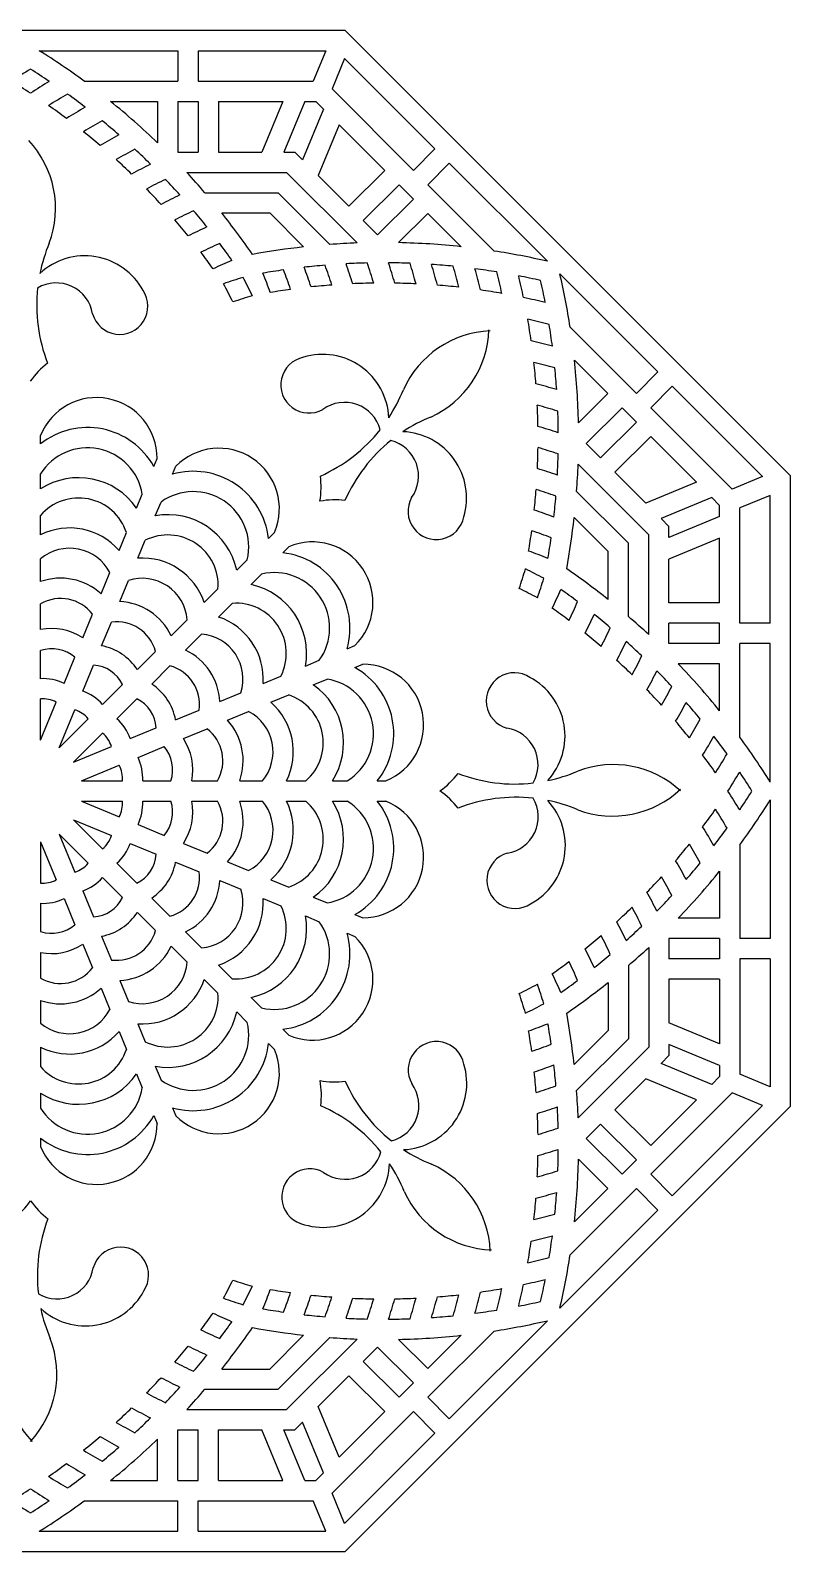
# Model space of a CAD drawing. Extents: x -314 to 508, y 162 to 455.
# Drawn here: x 388.5 to 444.7, y 171.7 to 284.2 of the extents above; entities that cross this region are included whole.
import ezdxf

# ---------------------------------------------------------------- set-up
doc = ezdxf.new("R2010")
doc.units = 0
doc.layers.get('0').update_dxf_attribs({"linetype": 'CONTINUOUS'})

msp = doc.modelspace()

# ---------------------------------------------------------------- linework, layer by layer
for p, q in [((411.765129, 284.226621), (365.166095, 284.226621)), ((444.715621, 251.276129), (411.765129, 284.226621)), ((389.117375, 282.726231), (399.380591, 282.726231)), ((399.380591, 282.726231), (399.380591, 280.476231)), ((400.880591, 282.726231), (400.880591, 280.476231)), ((400.880591, 282.726231), (410.332014, 282.726231)), ((410.332014, 282.726231), (409.400034, 280.476231)), ((411.717833, 282.152206), (410.785853, 279.902206)), ((418.400998, 275.469041), (411.717833, 282.152206)), ((392.444638, 280.476231), (399.380591, 280.476231)), ((400.880591, 280.476231), (409.400034, 280.476231)), ((416.810008, 273.87805), (410.785853, 279.902206)), ((394.397149, 278.976231), (397.880591, 278.976231)), ((397.880591, 278.976231), (397.880591, 275.912585)), ((399.380591, 278.976231), (399.380591, 275.226231)), ((399.380591, 278.976231), (400.880591, 278.976231)), ((400.880591, 278.976231), (400.880591, 275.226231)), ((402.380591, 278.976231), (402.380591, 275.226231)), ((402.380591, 278.976231), (407.155125, 278.976231)), ((407.155125, 278.976231), (405.601824, 275.226231)), ((408.778713, 278.976231), (407.225412, 275.226231)), ((410.164532, 278.402206), (408.611232, 274.652206)), ((408.778713, 278.976231), (409.590507, 278.976231)), ((410.164532, 278.402206), (409.590507, 278.976231)), ((411.312583, 277.254155), (409.759282, 273.504155)), ((414.688688, 273.87805), (411.312583, 277.254155)), ((399.380591, 275.226231), (400.880591, 275.226231)), ((402.380591, 275.226231), (405.601824, 275.226231)), ((407.225412, 275.226231), (408.037206, 275.226231)), ((408.611232, 274.652206), (408.037206, 275.226231)), ((418.400998, 275.469041), (416.810008, 273.87805)), ((400.032609, 273.726231), (407.415886, 273.726231)), ((412.636651, 268.505466), (407.415886, 273.726231)), ((412.037037, 271.2264), (409.759282, 273.504155)), ((414.688688, 273.87805), (412.037037, 271.2264)), ((419.461659, 274.408381), (417.870668, 272.81739)), ((426.718849, 267.15119), (419.461659, 274.408381)), ((415.749348, 272.81739), (413.097697, 270.16574)), ((416.810008, 271.75673), (415.749348, 272.81739)), ((422.775128, 267.912931), (417.870668, 272.81739)), ((401.375142, 272.226231), (406.794566, 272.226231)), ((410.626677, 268.39412), (406.794566, 272.226231)), ((416.810008, 271.75673), (414.158358, 269.10508)), ((402.620906, 270.726231), (406.173245, 270.726231)), ((408.685129, 268.214347), (406.173245, 270.726231)), ((414.158358, 269.10508), (413.097697, 270.16574)), ((417.870668, 270.69607), (415.704344, 268.529745)), ((420.333834, 268.232904), (417.870668, 270.69607)), ((427.640581, 266.229458), (434.897771, 258.972268)), ((428.402321, 262.285737), (433.306781, 257.381278)), ((428.722295, 259.844444), (431.18546, 257.381278)), ((434.897771, 258.972268), (433.306781, 257.381278)), ((435.958431, 257.911608), (434.367441, 256.320618)), ((435.958431, 257.911608), (442.641596, 251.228443)), ((431.18546, 257.381278), (429.019136, 255.214953)), ((432.24612, 256.320618), (429.59447, 253.668967)), ((432.24612, 256.320618), (433.306781, 255.259958)), ((434.367441, 256.320618), (440.391596, 250.296462)), ((389.215612, 253.644178), (389.215612, 254.278942)), ((433.306781, 255.259958), (430.65513, 252.608307)), ((429.59447, 253.668967), (430.65513, 252.608307)), ((434.367441, 254.199297), (431.71579, 251.547647)), ((434.367441, 254.199297), (437.743546, 250.823192)), ((397.595404, 251.977334), (397.838317, 252.563779)), ((428.994856, 252.147261), (434.215621, 246.926496)), ((389.215612, 250.319142), (389.215612, 251.421807)), ((398.981223, 251.403309), (399.224137, 251.989754)), ((431.71579, 251.547647), (433.993546, 249.269892)), ((442.641596, 251.228443), (440.391596, 250.296462)), ((444.715621, 204.677095), (444.715621, 251.276129)), ((396.322968, 248.905401), (396.744939, 249.924131)), ((428.88351, 250.137287), (432.715621, 246.305175)), ((437.743546, 250.823192), (433.993546, 249.269892)), ((443.215621, 249.842624), (440.965621, 248.910643)), ((443.215621, 240.391201), (443.215621, 249.842624)), ((397.708787, 248.331376), (398.130759, 249.350106)), ((438.891596, 249.675142), (435.141596, 248.121841)), ((438.891596, 249.675142), (439.465621, 249.101117)), ((439.465621, 248.289323), (439.465621, 249.101117)), ((440.965621, 240.391201), (440.965621, 248.910643)), ((389.215612, 246.925411), (389.215612, 248.354682)), ((428.703738, 248.195738), (431.215621, 245.683855)), ((435.141596, 248.121841), (435.715621, 247.547816)), ((439.465621, 248.289323), (435.715621, 246.736022)), ((435.715621, 246.736022), (435.715621, 247.547816)), ((395.024243, 245.770003), (395.571201, 247.090477)), ((396.410062, 245.195977), (396.957021, 246.516451)), ((406.085268, 246.656538), (406.534113, 247.105383)), ((434.215621, 239.543219), (434.215621, 246.926496)), ((439.465621, 246.665734), (435.715621, 245.112434)), ((439.465621, 241.891201), (439.465621, 246.665734)), ((407.145928, 245.595878), (407.594774, 246.044723)), ((431.215621, 242.131516), (431.215621, 245.683855)), ((432.715621, 240.885752), (432.715621, 246.305175)), ((389.215612, 243.460338), (389.215612, 245.145364)), ((393.698217, 242.568693), (394.343048, 244.125453)), ((403.734113, 244.305382), (404.513815, 245.085084)), ((435.715621, 241.891201), (435.715621, 245.112434)), ((395.084036, 241.994668), (395.728868, 243.551428)), ((404.794773, 243.244722), (405.574475, 244.024424)), ((401.334382, 241.905652), (402.345029, 242.916299)), ((439.465621, 241.891201), (435.715621, 241.891201)), ((389.215612, 239.917238), (389.215612, 241.815516)), ((392.342331, 239.295295), (393.068771, 241.049075)), ((402.395042, 240.844992), (403.40569, 241.855639)), ((393.728151, 238.72127), (394.45459, 240.47505)), ((398.884206, 239.455476), (400.075698, 240.646968)), ((439.465621, 240.391201), (435.715621, 240.391201)), ((435.715621, 238.891201), (435.715621, 240.391201)), ((439.465621, 238.891201), (439.465621, 240.391201)), ((443.215621, 240.391201), (440.965621, 240.391201)), ((399.944866, 238.394815), (401.136359, 239.586308)), ((411.892699, 238.491833), (412.479144, 238.734746)), ((439.465621, 238.891201), (435.715621, 238.891201)), ((443.215621, 238.891201), (440.965621, 238.891201)), ((440.965621, 231.955248), (440.965621, 238.891201)), ((443.215621, 228.627984), (443.215621, 238.891201)), ((389.215612, 236.283329), (389.215612, 238.36656)), ((390.951695, 235.938001), (391.748913, 237.862655)), ((396.378856, 236.950126), (397.721141, 238.292411)), ((408.820767, 237.219397), (409.839496, 237.641368)), ((439.465621, 237.391201), (436.401976, 237.391201)), ((439.465621, 233.907759), (439.465621, 237.391201)), ((392.337514, 235.363976), (393.134732, 237.28863)), ((397.439516, 235.889465), (398.781801, 237.231751)), ((405.685368, 235.920672), (407.005842, 236.46763)), ((409.394792, 235.833577), (410.413521, 236.255549)), ((412.466724, 237.106014), (413.053169, 237.348927)), ((393.809294, 234.380564), (395.282361, 235.85363)), ((402.484058, 234.594646), (404.040818, 235.239477)), ((389.215612, 231.746726), (389.215612, 234.780945)), ((389.215612, 231.746726), (390.376757, 234.549978)), ((394.869954, 233.319903), (396.343021, 234.79297)), ((406.259393, 234.534853), (407.579867, 235.081811)), ((390.601431, 231.172701), (391.762576, 233.975953)), ((390.601431, 231.172701), (392.746948, 233.318217)), ((399.210661, 233.23876), (400.96444, 233.9652)), ((403.058083, 233.208827), (404.614843, 233.853658)), ((391.662091, 230.112041), (393.807608, 232.257557)), ((395.853366, 231.848123), (397.778021, 232.645342)), ((399.784686, 231.852941), (401.538466, 232.579381)), ((391.662091, 230.112041), (394.465344, 231.273186)), ((396.427391, 230.462304), (398.352046, 231.259522)), ((392.236116, 228.726221), (395.039369, 229.887366)), ((392.236116, 228.726221), (395.270335, 228.726221)), ((396.772719, 228.726221), (398.855951, 228.726221)), ((400.406629, 228.726221), (402.304907, 228.726221)), ((403.949729, 228.726221), (405.634754, 228.726221)), ((407.414802, 228.726221), (408.844072, 228.726221)), ((410.808533, 228.726221), (411.911198, 228.726221)), ((414.133569, 228.726221), (414.768332, 228.726221)), ((443.215621, 227.324458), (443.215621, 217.061242)), ((392.236116, 227.226221), (395.270335, 227.226221)), ((392.236116, 227.226221), (395.039369, 226.065076)), ((396.772719, 227.226221), (398.855951, 227.226221)), ((400.406629, 227.226221), (402.304907, 227.226221)), ((403.949729, 227.226221), (405.634754, 227.226221)), ((407.414802, 227.226221), (408.844072, 227.226221)), ((410.808533, 227.226221), (411.911198, 227.226221)), ((414.133569, 227.226221), (414.768332, 227.226221)), ((391.662091, 225.840402), (393.807608, 223.694885)), ((391.662091, 225.840402), (394.465344, 224.679257)), ((396.427391, 225.490138), (398.352046, 224.69292)), ((389.215612, 224.205717), (389.215612, 221.171498)), ((389.215612, 224.205717), (390.376757, 221.402464)), ((390.601431, 224.779742), (391.762576, 221.976489)), ((390.601431, 224.779742), (392.746948, 222.634225)), ((395.853366, 224.104319), (397.778021, 223.307101)), ((399.784686, 224.099502), (401.538466, 223.373062)), ((440.965621, 223.997195), (440.965621, 217.061242)), ((394.869954, 222.632539), (396.343021, 221.159472)), ((399.210661, 222.713682), (400.96444, 221.987243)), ((403.058083, 222.743616), (404.614843, 222.098785)), ((439.465621, 222.044684), (439.465621, 218.561242)), ((392.337514, 220.588467), (393.134732, 218.663812)), ((393.809294, 221.571879), (395.282361, 220.098812)), ((402.484058, 221.357797), (404.040818, 220.712965)), ((406.259393, 221.41759), (407.579867, 220.870632)), ((389.215612, 219.669114), (389.215612, 217.585882)), ((390.951695, 220.014442), (391.748913, 218.089787)), ((397.439516, 220.062977), (398.781801, 218.720692)), ((405.685368, 220.031771), (407.005842, 219.484812)), ((409.394792, 220.118865), (410.413521, 219.696894)), ((396.378856, 219.002317), (397.721141, 217.660032)), ((408.820767, 218.733046), (409.839496, 218.311074)), ((412.466724, 218.846429), (413.053169, 218.603516)), ((439.465621, 218.561242), (436.401976, 218.561242)), ((393.728151, 217.231172), (394.45459, 215.477393)), ((399.944866, 217.557627), (401.136359, 216.366135)), ((411.892699, 217.46061), (412.479144, 217.217696)), ((389.215612, 216.035204), (389.215612, 214.136926)), ((392.342331, 216.657147), (393.068771, 214.903367)), ((398.884206, 216.496967), (400.075698, 215.305474)), ((434.215621, 216.409224), (434.215621, 209.025947)), ((439.465621, 217.061242), (435.715621, 217.061242)), ((435.715621, 217.061242), (435.715621, 215.561242)), ((439.465621, 217.061242), (439.465621, 215.561242)), ((443.215621, 217.061242), (440.965621, 217.061242)), ((402.395042, 215.107451), (403.40569, 214.096804)), ((432.715621, 215.066691), (432.715621, 209.647267)), ((439.465621, 215.561242), (435.715621, 215.561242)), ((443.215621, 215.561242), (440.965621, 215.561242)), ((440.965621, 215.561242), (440.965621, 207.041799)), ((443.215621, 215.561242), (443.215621, 206.109819)), ((395.084036, 213.957775), (395.728868, 212.401015)), ((401.334382, 214.046791), (402.345029, 213.036143)), ((431.215621, 213.820927), (431.215621, 210.268588)), ((439.465621, 214.061242), (435.715621, 214.061242)), ((435.715621, 214.061242), (435.715621, 210.840009)), ((439.465621, 214.061242), (439.465621, 209.286708)), ((393.698217, 213.38375), (394.343048, 211.82699)), ((404.794773, 212.70772), (405.574475, 211.928018)), ((389.215612, 212.492104), (389.215612, 210.807079)), ((403.734113, 211.64706), (404.513815, 210.867358)), ((396.410062, 210.756465), (396.957021, 209.435991)), ((439.465621, 209.286708), (435.715621, 210.840009)), ((395.024243, 210.18244), (395.571201, 208.861966)), ((406.085268, 209.295905), (406.534113, 208.847059)), ((407.145928, 210.356565), (407.594774, 209.90772)), ((428.703738, 207.756704), (431.215621, 210.268588)), ((428.88351, 205.815156), (432.715621, 209.647267)), ((389.215612, 209.027031), (389.215612, 207.597761)), ((428.994856, 203.805182), (434.215621, 209.025947)), ((435.141596, 207.830601), (435.715621, 208.404627)), ((439.465621, 207.66312), (435.715621, 209.216421)), ((435.715621, 209.216421), (435.715621, 208.404627)), ((396.322968, 207.047041), (396.744939, 206.028312)), ((397.708787, 207.621066), (398.130759, 206.602337)), ((438.891596, 206.277301), (435.141596, 207.830601)), ((439.465621, 207.66312), (439.465621, 206.851326)), ((443.215621, 206.109819), (440.965621, 207.041799)), ((431.71579, 204.404796), (433.993546, 206.682551)), ((437.743546, 205.12925), (433.993546, 206.682551)), ((438.891596, 206.277301), (439.465621, 206.851326)), ((389.215612, 205.6333), (389.215612, 204.530635)), ((434.367441, 199.631825), (440.391596, 205.65598)), ((434.367441, 201.753145), (437.743546, 205.12925)), ((442.641596, 204.724), (440.391596, 205.65598)), ((397.595404, 203.975109), (397.838317, 203.388664)), ((398.981223, 204.549134), (399.224137, 203.962689)), ((411.765129, 171.726602), (444.715621, 204.677095)), ((434.367441, 201.753145), (431.71579, 204.404796)), ((435.958431, 198.040835), (442.641596, 204.724)), ((429.59447, 202.283475), (430.65513, 203.344136)), ((433.306781, 200.692485), (430.65513, 203.344136)), ((389.215612, 202.308264), (389.215612, 201.673501)), ((432.24612, 199.631825), (429.59447, 202.283475)), ((431.18546, 198.571165), (429.019136, 200.737489)), ((432.24612, 199.631825), (433.306781, 200.692485)), ((435.958431, 198.040835), (434.367441, 199.631825)), ((428.402321, 193.666705), (433.306781, 198.571165)), ((428.722295, 196.107999), (431.18546, 198.571165)), ((434.897771, 196.980174), (433.306781, 198.571165)), ((427.640581, 189.722984), (434.897771, 196.980174)), ((422.775128, 188.039512), (417.870668, 183.135052)), ((426.718849, 188.801252), (419.461659, 181.544062)), ((408.685129, 187.738095), (406.173245, 185.226212)), ((410.626677, 187.558323), (406.794566, 183.726212)), ((412.636651, 187.446977), (407.415886, 182.226212)), ((414.158358, 186.847363), (413.097697, 185.786703)), ((416.810008, 184.195713), (414.158358, 186.847363)), ((417.870668, 185.256373), (415.704344, 187.422697)), ((420.333834, 187.719538), (417.870668, 185.256373)), ((415.749348, 183.135052), (413.097697, 185.786703)), ((402.620906, 185.226212), (406.173245, 185.226212)), ((412.037037, 184.726043), (409.759282, 182.448287)), ((414.688688, 182.074392), (412.037037, 184.726043)), ((401.375142, 183.726212), (406.794566, 183.726212)), ((416.810008, 184.195713), (415.749348, 183.135052)), ((411.312583, 178.698287), (409.759282, 182.448287)), ((419.461659, 181.544062), (417.870668, 183.135052)), ((400.032609, 182.226212), (407.415886, 182.226212)), ((408.611232, 181.300237), (408.037206, 180.726212)), ((410.164532, 177.550237), (408.611232, 181.300237)), ((416.810008, 182.074392), (410.785853, 176.050237)), ((414.688688, 182.074392), (411.312583, 178.698287)), ((418.400998, 180.483402), (416.810008, 182.074392)), ((397.880591, 176.976212), (397.880591, 180.039857)), ((399.380591, 176.976212), (399.380591, 180.726212)), ((399.380591, 180.726212), (400.880591, 180.726212)), ((400.880591, 176.976212), (400.880591, 180.726212)), ((402.380591, 176.976212), (402.380591, 180.726212)), ((402.380591, 180.726212), (405.601824, 180.726212)), ((407.155125, 176.976212), (405.601824, 180.726212)), ((408.778713, 176.976212), (407.225412, 180.726212)), ((407.225412, 180.726212), (408.037206, 180.726212)), ((418.400998, 180.483402), (411.717833, 173.800237)), ((394.397149, 176.976212), (397.880591, 176.976212)), ((399.380591, 176.976212), (400.880591, 176.976212)), ((402.380591, 176.976212), (407.155125, 176.976212)), ((408.778713, 176.976212), (409.590507, 176.976212)), ((410.164532, 177.550237), (409.590507, 176.976212)), ((411.717833, 173.800237), (410.785853, 176.050237)), ((392.444638, 175.476212), (399.380591, 175.476212)), ((399.380591, 173.226212), (399.380591, 175.476212)), ((400.880591, 173.226212), (400.880591, 175.476212)), ((400.880591, 175.476212), (409.400034, 175.476212)), ((410.332014, 173.226212), (409.400034, 175.476212)), ((389.117375, 173.226212), (399.380591, 173.226212)), ((400.880591, 173.226212), (410.332014, 173.226212)), ((365.166095, 171.726602), (411.765129, 171.726602))]:
    msp.add_line(p, q)
for centre, radius, start, end in [((360.792425, 237.254604), 53.572116, 53.783805, 58.08061), ((416.138799, 237.254604), 52.072116, 122.102777, 123.928046), ((360.792425, 237.254604), 52.072116, 56.071954, 57.897223), ((360.792425, 237.254604), 50.572116, 56.824698, 58.687971), ((416.138799, 237.254604), 50.572116, 121.312029, 123.175302), ((416.138799, 237.254604), 49.072116, 120.535225, 122.439767), ((360.792425, 237.254604), 52.072116, 52.465964, 54.261813), ((360.792425, 237.254604), 50.572116, 53.144508, 54.977184), ((416.138799, 237.254604), 47.572116, 119.772578, 121.721914), ((360.792425, 237.254604), 53.572116, 46.187267, 51.15026), ((416.138799, 237.254604), 46.072116, 119.024406, 121.022357), ((360.792425, 237.254604), 52.072116, 48.914004, 50.683613), ((382.96594, 271.064302), 7.357965, 339.474528, 43.08492), ((360.792425, 237.254604), 50.572116, 49.520213, 51.325796), ((416.138799, 237.254604), 44.572116, 118.29114, 120.34187), ((416.138799, 237.254604), 43.072116, 117.573339, 119.681407), ((360.792425, 237.254604), 50.572116, 45.945268, 47.72696), ((360.792425, 237.254604), 52.072116, 45.410171, 47.15642), ((416.138799, 237.254604), 41.572116, 116.87171, 119.042135), ((360.792425, 237.254604), 53.572116, 40.75269, 42.905796), ((360.792425, 237.254604), 50.572116, 42.413604, 44.174391), ((416.138799, 237.254604), 40.072116, 116.187131, 118.425463), ((360.792425, 237.254604), 52.072116, 41.949061, 43.674597), ((416.138799, 237.254604), 38.572116, 115.520679, 117.83309), ((416.138799, 237.254604), 37.072116, 114.873665, 117.267057), ((360.792425, 237.254604), 50.572116, 38.919465, 40.662196), ((360.792425, 237.254604), 52.072116, 38.525651, 40.232946), ((360.792425, 237.254604), 53.572116, 34.576598, 38.667193), ((416.138799, 237.254604), 35.572116, 114.247684, 116.729814), ((400.676131, 263.906296), 11.748077, 157.064677, 168.453518), ((416.138799, 237.254604), 34.072116, 113.64467, 116.224315), ((360.792425, 237.254604), 50.572116, 35.457221, 37.184708), ((360.792425, 237.254604), 52.072116, 35.135181, 36.82659), ((414.594317, 214.969131), 53.572116, 96.332807, 100.423402), ((414.594317, 214.969131), 53.572116, 92.094204, 94.24731), ((414.594317, 214.969131), 53.572116, 83.84974, 88.812733), ((414.594317, 214.969131), 53.572116, 76.91939, 81.216195), ((392.493698, 262.651086), 4.907488, 28.498583, 132.697355), ((416.138799, 237.254604), 32.572116, 113.066976, 115.754125), ((414.594317, 214.969131), 52.072116, 94.767054, 96.474349), ((375.458521, 254.104927), 35.572116, 18.270186, 20.752316), ((375.458521, 254.104927), 37.072116, 17.732943, 20.126335), ((414.594317, 214.969131), 52.072116, 91.325403, 93.050939), ((375.458521, 254.104927), 38.572116, 17.16691, 19.479321), ((375.458521, 254.104927), 40.072116, 16.574537, 18.812869), ((375.458521, 254.104927), 41.572116, 15.957865, 18.12829), ((414.594317, 214.969131), 52.072116, 87.84358, 89.589829), ((375.458521, 254.104927), 43.072116, 15.318593, 17.426661), ((375.458521, 254.104927), 44.572116, 14.65813, 16.70886), ((414.594317, 214.969131), 52.072116, 84.316387, 86.085996), ((375.458521, 254.104927), 46.072116, 13.977643, 15.975594), ((390.377039, 262.823009), 2.727853, 9.295455, 120.394899), ((419.665473, 216.242505), 52.072116, 107.276152, 108.953986), ((376.819709, 251.277653), 31.072116, 25.403428, 28.209533), ((414.594317, 214.969131), 52.072116, 98.17341, 99.864819), ((375.458521, 254.104927), 32.572116, 19.245875, 21.933024), ((375.458521, 254.104927), 34.072116, 18.775685, 21.35533), ((414.594317, 214.969131), 50.572116, 90.825609, 92.586396), ((414.594317, 214.969131), 50.572116, 87.27304, 89.054732), ((375.458521, 254.104927), 47.572116, 13.278086, 15.227422), ((414.594317, 214.969131), 52.072116, 80.738187, 82.534036), ((375.458521, 254.104927), 49.072116, 12.560233, 14.464775), ((375.458521, 254.104927), 50.572116, 11.824698, 13.687971), ((414.594317, 214.969131), 52.072116, 77.102777, 78.928046), ((375.458521, 254.104927), 52.072116, 11.071954, 12.897223), ((375.458521, 254.104927), 53.572116, 8.783805, 13.08061), ((400.676131, 263.906296), 11.748077, 173.79577, 201.377896), ((395.074172, 263.833355), 2.084471, 195.861933, 33.789837), ((376.819709, 251.277653), 29.572116, 25.789063, 28.727348), ((419.665473, 216.242505), 50.572116, 106.99072, 108.70586), ((414.594317, 214.969131), 50.572116, 97.815292, 99.542779), ((414.594317, 214.969131), 50.572116, 94.337804, 96.080535), ((414.594317, 214.969131), 50.572116, 83.674204, 85.479787), ((414.594317, 214.969131), 50.572116, 80.022816, 81.855492), ((414.594317, 214.969131), 50.572116, 76.312029, 78.175302), ((414.594317, 214.969131), 49.072116, 75.535225, 77.439767), ((375.458521, 254.104927), 50.572116, 8.144508, 9.977184), ((375.458521, 254.104927), 52.072116, 7.465964, 9.261813), ((422.776967, 254.646499), 7.357965, 92.256091, 155.866483), ((415.04463, 262.332951), 7.357965, 294.474528, 358.08492), ((414.594317, 214.969131), 47.572116, 74.772578, 76.721914), ((409.081819, 258.01381), 2.084471, 101.551174, 299.479078), ((410.086317, 255.35908), 4.907488, 2.643656, 106.842429), ((393.369968, 254.880655), 5.975082, 127.454155, 145.336893), ((414.594317, 214.969131), 46.072116, 74.024406, 76.022357), ((375.458521, 254.104927), 50.572116, 4.520213, 6.325796), ((375.458521, 254.104927), 52.072116, 3.914004, 5.683613), ((375.458521, 254.104927), 53.572116, 1.187267, 6.15026), ((405.148398, 262.00323), 11.748077, 326.887493, 338.276334), ((414.594317, 214.969131), 44.572116, 73.29114, 75.34187), ((393.363373, 252.598932), 4.475082, 359.549912, 157.950088), ((411.712745, 253.9936), 2.727853, 14.946113, 126.045556), ((414.594317, 214.969131), 43.072116, 72.573339, 74.681407), ((375.458521, 254.104927), 50.572116, 0.945268, 2.72696), ((422.506152, 244.748479), 11.748077, 112.064677, 123.453518), ((375.458521, 254.104927), 52.072116, 0.410171, 2.15642), ((392.6991, 249.259407), 5.600082, 29.03456, 128.46544), ((405.148398, 262.00323), 11.748077, 293.963115, 321.545241), ((415.832731, 249.646766), 4.907488, 343.498583, 87.697355), ((414.594317, 214.969131), 41.572116, 71.87171, 74.042135), ((392.6991, 249.259407), 4.100082, 9.330243, 148.169757), ((402.413257, 248.850348), 4.475082, 337.049912, 135.450088), ((422.506152, 244.748479), 11.748077, 128.79577, 156.377896), ((414.457595, 251.265038), 2.727853, 324.295455, 75.394899), ((375.458521, 254.104927), 50.572116, 357.413604, 359.174391), ((414.594317, 214.969131), 40.072116, 71.187131, 73.425463), ((375.458521, 254.104927), 52.072116, 356.949061, 358.674597), ((375.458521, 254.104927), 53.572116, 355.75269, 357.905796), ((392.034827, 245.919881), 5.225082, 34.846692, 122.653308), ((400.521568, 246.019234), 5.600082, 6.53456, 105.96544), ((404.001298, 250.447869), 5.975082, 350.004118, 7.886856), ((414.594317, 214.969131), 38.572116, 70.520679, 72.83309), ((400.521568, 246.019234), 4.100082, 346.830243, 125.669757), ((375.458521, 254.104927), 50.572116, 353.919465, 355.662196), ((414.594317, 214.969131), 37.072116, 69.873665, 72.267057), ((375.458521, 254.104927), 52.072116, 353.525651, 355.232946), ((392.034827, 245.919881), 3.725082, 18.315365, 139.184635), ((410.957823, 243.532625), 5.975082, 82.454155, 100.336893), ((418.493392, 248.658086), 2.084471, 150.861933, 348.789837), ((414.594317, 214.969131), 35.572116, 69.247684, 71.729814), ((398.629878, 243.188121), 5.225082, 12.346692, 100.153308), ((375.458521, 254.104927), 53.572116, 349.576598, 353.667193), ((391.370554, 242.580355), 4.850082, 41.120761, 116.379239), ((398.629878, 243.188121), 3.725082, 355.815365, 116.684635), ((409.339738, 241.923867), 4.475082, 314.549912, 112.950088), ((375.458521, 254.104927), 50.572116, 350.457221, 352.184708), ((414.594317, 214.969131), 34.072116, 68.64467, 71.224315), ((375.458521, 254.104927), 52.072116, 350.135181, 351.82659), ((391.370554, 242.580355), 3.350082, 27.46535, 130.03465), ((406.508625, 240.032177), 5.600082, 344.03456, 83.46544), ((414.594317, 214.969131), 32.572116, 68.066976, 70.754125), ((396.738189, 240.357008), 4.850082, 18.620761, 93.879239), ((406.508625, 240.032177), 4.100082, 324.330243, 103.169757), ((396.707315, 252.687718), 29.572116, 340.789063, 343.727348), ((402.230255, 197.617597), 52.072116, 62.276152, 63.953986), ((397.743994, 200.303034), 53.572116, 51.332807, 55.423402), ((390.706281, 239.240829), 4.475082, 48.042688, 109.457312), ((396.738189, 240.357008), 3.350082, 4.96535, 107.53465), ((403.677511, 238.140488), 5.225082, 349.846692, 77.653308), ((396.707315, 252.687718), 31.072116, 340.403428, 343.209533), ((390.706281, 239.240829), 2.975082, 37.430399, 120.069601), ((394.846499, 237.525894), 4.475082, 25.542688, 86.957312), ((402.230255, 197.617597), 50.572116, 61.99072, 63.70586), ((397.743994, 255.649408), 32.572116, 334.245875, 336.933024), ((397.743994, 200.303034), 52.072116, 53.17341, 54.864819), ((397.743994, 255.649408), 34.072116, 333.775685, 336.35533), ((400.846398, 236.248798), 4.850082, 356.120761, 71.379239), ((403.677511, 238.140488), 3.725082, 333.315365, 94.184635), ((397.743994, 200.303034), 50.572116, 52.815292, 54.542779), ((397.743994, 255.649408), 35.572116, 333.270186, 335.752316), ((397.743994, 200.303034), 52.072116, 49.767054, 51.474349), ((397.743994, 200.303034), 53.572116, 47.094204, 49.24731), ((390.042008, 235.901303), 4.100082, 55.872027, 101.627973), ((394.846499, 237.525894), 2.975082, 14.930399, 97.569601), ((397.743994, 200.303034), 50.572116, 49.337804, 51.080535), ((397.743994, 255.649408), 37.072116, 332.732943, 335.126335), ((390.042008, 235.901303), 2.600082, 48.967962, 108.532038), ((392.95481, 234.694781), 4.100082, 33.372027, 79.127973), ((400.846398, 236.248798), 3.350082, 342.46535, 85.03465), ((397.743994, 255.649408), 38.572116, 332.16691, 334.479321), ((397.743994, 200.303034), 52.072116, 46.325403, 48.050939), ((398.015285, 234.357109), 4.475082, 3.042688, 64.457312), ((397.743994, 200.303034), 50.572116, 45.825609, 47.586396), ((397.743994, 255.649408), 40.072116, 331.574537, 333.812869), ((397.743994, 200.303034), 53.572116, 38.84974, 43.812733), ((389.377735, 232.561777), 3.725082, 65.005575, 92.494425), ((392.95481, 234.694781), 2.600082, 26.467962, 86.032038), ((398.015285, 234.357109), 2.975082, 352.430399, 75.069601), ((409.748797, 232.20971), 4.100082, 301.830243, 80.669757), ((409.748797, 232.20971), 5.600082, 321.53456, 60.96544), ((413.088323, 232.873983), 4.475082, 292.049912, 90.450088), ((424.283254, 234.638144), 2.084471, 56.551174, 254.479078), ((423.116364, 232.05068), 4.907488, 317.643656, 61.842429), ((397.743994, 255.649408), 41.572116, 330.957865, 333.12829), ((397.743994, 200.303034), 52.072116, 42.84358, 44.589829), ((391.06312, 231.863668), 3.725082, 42.505575, 69.994425), ((395.184171, 232.465419), 4.100082, 10.872027, 56.627973), ((406.409271, 231.545437), 5.225082, 327.346692, 55.153308), ((397.743994, 200.303034), 50.572116, 42.27304, 44.054732), ((397.743994, 255.649408), 43.072116, 330.318593, 332.426661), ((389.377735, 232.561777), 2.225082, 63.321618, 94.178382), ((395.184171, 232.465419), 2.600082, 3.967962, 63.532038), ((403.069745, 230.881164), 4.850082, 333.620761, 48.879239), ((406.409271, 231.545437), 3.725082, 310.815365, 71.684635), ((397.743994, 255.649408), 44.572116, 329.65813, 331.70886), ((397.743994, 200.303034), 52.072116, 39.316387, 41.085996), ((391.06312, 231.863668), 2.225082, 40.821618, 71.678382), ((392.353058, 230.57373), 3.725082, 20.005575, 47.494425), ((399.730219, 230.216891), 4.475082, 340.542688, 41.957312), ((403.069745, 230.881164), 3.350082, 319.96535, 62.53465), ((397.743994, 200.303034), 50.572116, 38.674204, 40.479787), ((397.743994, 255.649408), 46.072116, 328.977643, 330.975594), ((392.353058, 230.57373), 2.225082, 18.321618, 49.178382), ((396.390693, 229.552618), 4.100082, 348.372027, 34.127973), ((399.730219, 230.216891), 2.975082, 329.930399, 52.569601), ((423.300882, 229.935081), 2.727853, 329.946113, 81.045556), ((397.743994, 255.649408), 47.572116, 328.278086, 330.227422), ((397.743994, 200.303034), 52.072116, 35.738187, 37.534036), ((397.743994, 200.303034), 53.572116, 31.91939, 36.216195), ((396.390693, 229.552618), 2.600082, 341.467962, 41.032038), ((397.743994, 200.303034), 50.572116, 35.022816, 36.855492), ((397.743994, 255.649408), 49.072116, 327.560233, 329.464775), ((393.051167, 228.888345), 2.225082, 355.821618, 26.678382), ((393.051167, 228.888345), 3.725082, 357.505575, 24.994425), ((431.586138, 222.573163), 7.357965, 47.256091, 110.866483), ((415.340855, 232.880686), 5.975082, 305.004118, 322.886856), ((424.322852, 240.240438), 11.748077, 248.963115, 276.545241), ((424.322852, 240.240438), 11.748077, 281.887493, 293.276334), ((397.743994, 255.649408), 50.572116, 326.824698, 328.687971), ((397.743994, 200.303034), 52.072116, 32.102777, 33.928046), ((415.370045, 223.071865), 5.975082, 37.454155, 55.336893), ((424.395686, 215.765702), 11.748077, 83.79577, 111.377896), ((423.3124, 226.064794), 2.727853, 279.295455, 30.394899), ((423.140476, 223.948135), 4.907488, 298.498583, 42.697355), ((424.395686, 215.765702), 11.748077, 67.064677, 78.453518), ((431.553692, 233.475893), 7.357965, 249.474528, 313.08492), ((397.743994, 200.303034), 50.572116, 31.312029, 33.175302), ((397.743994, 255.649408), 52.072116, 326.071954, 327.897223), ((397.743994, 255.649408), 53.572116, 323.783805, 328.08061), ((393.051167, 227.064098), 2.225082, 333.321618, 4.178382), ((393.051167, 227.064098), 3.725082, 335.005575, 2.494425), ((396.390693, 226.399825), 2.600082, 318.967962, 18.532038), ((396.390693, 226.399825), 4.100082, 325.872027, 11.627973), ((399.730219, 225.735552), 2.975082, 307.430399, 30.069601), ((399.730219, 225.735552), 4.475082, 318.042688, 19.457312), ((403.069745, 225.071279), 3.350082, 297.46535, 40.03465), ((403.069745, 225.071279), 4.850082, 311.120761, 26.379239), ((406.409271, 224.407006), 3.725082, 288.315365, 49.184635), ((406.409271, 224.407006), 5.225082, 304.846692, 32.653308), ((409.748797, 223.742733), 4.100082, 279.330243, 58.169757), ((409.748797, 223.742733), 5.600082, 299.03456, 38.46544), ((413.088323, 223.07846), 4.475082, 269.549912, 67.950088), ((397.743994, 255.649408), 50.572116, 323.144508, 324.977184), ((397.743994, 200.303034), 49.072116, 30.535225, 32.439767), ((397.743994, 200.303034), 47.572116, 29.772578, 31.721914), ((397.743994, 255.649408), 52.072116, 322.465964, 324.261813), ((392.353058, 225.378713), 2.225082, 310.821618, 341.678382), ((392.353058, 225.378713), 3.725082, 312.505575, 339.994425), ((397.743994, 255.649408), 50.572116, 319.520213, 321.325796), ((397.743994, 200.303034), 46.072116, 29.024406, 31.022357), ((395.184171, 223.487023), 2.600082, 296.467962, 356.032038), ((424.322746, 221.367661), 2.084471, 105.861933, 303.789837), ((397.743994, 200.303034), 44.572116, 28.29114, 30.34187), ((391.06312, 224.088775), 2.225082, 288.321618, 319.178382), ((395.184171, 223.487023), 4.100082, 303.372027, 349.127973), ((398.015285, 221.595334), 2.975082, 284.930399, 7.569601), ((397.743994, 255.649408), 50.572116, 315.945268, 317.72696), ((397.743994, 200.303034), 43.072116, 27.573339, 29.681407), ((397.743994, 255.649408), 53.572116, 316.187267, 321.15026), ((397.743994, 255.649408), 52.072116, 318.914004, 320.683613), ((389.377735, 223.390666), 2.225082, 265.821618, 296.678382), ((391.06312, 224.088775), 3.725082, 290.005575, 317.494425), ((398.015285, 221.595334), 4.475082, 295.542688, 356.957312), ((400.846398, 219.703644), 3.350082, 274.96535, 17.53465), ((389.377735, 223.390666), 3.725082, 267.505575, 294.994425), ((392.95481, 221.257662), 2.600082, 273.967962, 333.532038), ((400.846398, 219.703644), 4.850082, 288.620761, 3.879239), ((403.677511, 217.811955), 3.725082, 265.815365, 26.684635), ((397.743994, 255.649408), 50.572116, 312.413604, 314.174391), ((397.743994, 200.303034), 40.072116, 26.187131, 28.425463), ((397.743994, 200.303034), 41.572116, 26.87171, 29.042135), ((397.743994, 255.649408), 52.072116, 315.410171, 317.15642), ((392.95481, 221.257662), 4.100082, 280.872027, 326.627973), ((403.677511, 217.811955), 5.225082, 282.346692, 10.153308), ((406.508625, 215.920265), 4.100082, 256.830243, 35.669757), ((397.743994, 200.303034), 38.572116, 25.520679, 27.83309), ((390.042008, 220.05114), 2.600082, 251.467962, 311.032038), ((394.846499, 218.426548), 2.975082, 262.430399, 345.069601), ((406.508625, 215.920265), 5.600082, 276.53456, 15.96544), ((409.339738, 214.028576), 4.475082, 247.049912, 45.450088), ((397.743994, 255.649408), 50.572116, 308.919465, 310.662196), ((397.743994, 200.303034), 37.072116, 24.873665, 27.267057), ((397.743994, 255.649408), 52.072116, 311.949061, 313.674597), ((390.042008, 220.05114), 4.100082, 258.372027, 304.127973), ((394.846499, 218.426548), 4.475082, 273.042688, 334.457312), ((397.743994, 200.303034), 35.572116, 24.247684, 26.729814), ((397.743994, 255.649408), 53.572116, 310.75269, 312.905796), ((390.706281, 216.711614), 2.975082, 239.930399, 322.569601), ((396.738189, 215.595435), 3.350082, 252.46535, 355.03465), ((397.743994, 255.649408), 50.572116, 305.457221, 307.184708), ((397.743994, 200.303034), 34.072116, 23.64467, 26.224315), ((397.743994, 255.649408), 52.072116, 308.525651, 310.232946), ((396.738189, 215.595435), 4.850082, 266.120761, 341.379239), ((397.743994, 200.303034), 32.572116, 23.066976, 25.754125), ((397.743994, 255.649408), 52.072116, 305.135181, 306.82659), ((397.743994, 255.649408), 53.572116, 304.576598, 308.667193), ((390.706281, 216.711614), 4.475082, 250.542688, 311.957312), ((398.629878, 212.764322), 3.725082, 243.315365, 4.184635), ((376.731895, 196.77636), 50.572116, 16.99072, 18.70586), ((411.767043, 239.622124), 29.572116, 295.789063, 298.727348), ((376.731895, 196.77636), 52.072116, 17.276152, 18.953986), ((391.370554, 213.372088), 3.350082, 229.96535, 332.53465), ((398.629878, 212.764322), 5.225082, 259.846692, 347.653308), ((411.767043, 239.622124), 31.072116, 295.403428, 298.209533), ((375.458521, 201.847516), 53.572116, 6.332807, 10.423402), ((400.521568, 209.933208), 4.100082, 234.330243, 13.169757), ((414.594317, 240.983312), 32.572116, 289.245875, 291.933024), ((375.458521, 201.847516), 52.072116, 8.17341, 9.864819), ((391.370554, 213.372088), 4.850082, 243.620761, 318.879239), ((400.521568, 209.933208), 5.600082, 254.03456, 353.46544), ((418.5032, 207.360014), 2.084471, 11.551174, 209.479078), ((375.458521, 201.847516), 50.572116, 7.815292, 9.542779), ((414.594317, 240.983312), 34.072116, 288.775685, 291.35533), ((392.034827, 210.032562), 3.725082, 220.815365, 341.684635), ((402.413257, 207.102095), 4.475082, 224.549912, 22.950088), ((392.034827, 210.032562), 5.225082, 237.346692, 325.153308), ((415.848471, 206.355516), 4.907488, 272.643656, 16.842429), ((414.594317, 240.983312), 35.572116, 288.270186, 290.752316), ((375.458521, 201.847516), 50.572116, 4.337804, 6.080535), ((375.458521, 201.847516), 52.072116, 4.767054, 6.474349), ((392.6991, 206.693036), 4.100082, 211.830243, 350.669757), ((410.937259, 212.440535), 5.975082, 260.004118, 277.886856), ((404.022016, 205.48401), 5.975082, 352.454155, 10.336893), ((422.49262, 211.293435), 11.748077, 203.963115, 231.545241), ((414.482991, 204.729088), 2.727853, 284.946113, 36.045556), ((414.594317, 240.983312), 37.072116, 287.732943, 290.126335), ((375.458521, 201.847516), 53.572116, 2.094204, 4.24731), ((392.6991, 206.693036), 5.600082, 231.53456, 330.96544), ((405.23787, 193.935681), 11.748077, 38.79577, 66.377896), ((414.594317, 240.983312), 38.572116, 287.16691, 289.479321), ((375.458521, 201.847516), 50.572116, 0.825609, 2.586396), ((375.458521, 201.847516), 52.072116, 1.325403, 3.050939), ((393.363373, 203.35351), 4.475082, 202.049912, 0.450088), ((414.594317, 240.983312), 40.072116, 286.574537, 288.812869), ((422.49262, 211.293435), 11.748077, 236.887493, 248.276334), ((414.594317, 240.983312), 41.572116, 285.957865, 288.12829), ((375.458521, 201.847516), 52.072116, 357.84358, 359.589829), ((410.136156, 200.609102), 4.907488, 253.498583, 357.697355), ((411.754429, 201.984238), 2.727853, 234.295455, 345.394899), ((405.23787, 193.935681), 11.748077, 22.064677, 33.453518), ((415.135889, 193.664866), 7.357965, 2.256091, 65.866483), ((375.458521, 201.847516), 50.572116, 357.27304, 359.054732), ((375.458521, 201.847516), 53.572116, 353.84974, 358.812733), ((409.147476, 197.948441), 2.084471, 60.861933, 258.789837), ((414.594317, 240.983312), 43.072116, 285.318593, 287.426661), ((422.822341, 201.397203), 7.357965, 204.474528, 268.08492), ((414.594317, 240.983312), 44.572116, 284.65813, 286.70886), ((375.458521, 201.847516), 52.072116, 354.316387, 356.085996), ((383.561255, 201.071788), 5.975082, 307.454155, 325.336893), ((393.370077, 201.100978), 5.975082, 215.004118, 232.886856), ((375.458521, 201.847516), 50.572116, 353.674204, 355.479787), ((400.729829, 192.118981), 11.748077, 158.963115, 186.545241), ((414.594317, 240.983312), 46.072116, 283.977643, 285.975594), ((375.458521, 201.847516), 50.572116, 350.022816, 351.855492), ((414.594317, 240.983312), 47.572116, 283.278086, 285.227422), ((375.458521, 201.847516), 52.072116, 350.738187, 352.534036), ((395.127535, 192.158579), 2.084471, 326.551174, 164.479078), ((375.458521, 201.847516), 53.572116, 346.91939, 351.216195), ((390.424471, 193.140951), 2.727853, 239.946113, 351.045556), ((414.594317, 240.983312), 49.072116, 282.560233, 284.464775), ((358.106988, 214.211578), 50.572116, 331.99072, 333.70586), ((413.177109, 219.734518), 29.572116, 250.789063, 253.727348), ((358.106988, 214.211578), 52.072116, 332.276152, 333.953986), ((375.458521, 201.847516), 50.572116, 346.312029, 348.175302), ((414.594317, 240.983312), 50.572116, 281.824698, 283.687971), ((375.458521, 201.847516), 52.072116, 347.102777, 348.928046), ((392.54007, 193.325469), 4.907488, 227.643656, 331.842429), ((413.177109, 219.734518), 31.072116, 250.403428, 253.209533), ((375.458521, 201.847516), 32.572116, 338.066976, 340.754125), ((414.594317, 240.983312), 50.572116, 260.457221, 262.184708), ((375.458521, 201.847516), 34.072116, 338.64467, 341.224315), ((375.458521, 201.847516), 35.572116, 339.247684, 341.729814), ((414.594317, 240.983312), 50.572116, 263.919465, 265.662196), ((375.458521, 201.847516), 37.072116, 339.873665, 342.267057), ((375.458521, 201.847516), 38.572116, 340.520679, 342.83309), ((414.594317, 240.983312), 50.572116, 267.413604, 269.174391), ((375.458521, 201.847516), 40.072116, 341.187131, 343.425463), ((375.458521, 201.847516), 41.572116, 341.87171, 344.042135), ((414.594317, 240.983312), 50.572116, 270.945268, 272.72696), ((375.458521, 201.847516), 43.072116, 342.573339, 344.681407), ((375.458521, 201.847516), 44.572116, 343.29114, 345.34187), ((414.594317, 240.983312), 50.572116, 274.520213, 276.325796), ((375.458521, 201.847516), 46.072116, 344.024406, 346.022357), ((375.458521, 201.847516), 47.572116, 344.772578, 346.721914), ((414.594317, 240.983312), 50.572116, 278.144508, 279.977184), ((375.458521, 201.847516), 49.072116, 345.535225, 347.439767), ((414.594317, 240.983312), 52.072116, 281.071954, 282.897223), ((400.729829, 192.118981), 11.748077, 191.887493, 203.276334), ((360.792425, 218.697839), 50.572116, 322.815292, 324.542779), ((416.138799, 218.697839), 32.572116, 244.245875, 246.933024), ((414.594317, 240.983312), 52.072116, 260.135181, 261.82659), ((414.594317, 240.983312), 52.072116, 263.525651, 265.232946), ((414.594317, 240.983312), 52.072116, 273.914004, 275.683613), ((414.594317, 240.983312), 52.072116, 277.465964, 279.261813), ((416.138799, 218.697839), 34.072116, 243.775685, 246.35533), ((360.792425, 218.697839), 52.072116, 323.17341, 324.864819), ((360.792425, 218.697839), 53.572116, 321.332807, 325.423402), ((414.594317, 240.983312), 53.572116, 259.576598, 263.667193), ((414.594317, 240.983312), 52.072116, 266.949061, 268.674597), ((414.594317, 240.983312), 52.072116, 270.410171, 272.15642), ((414.594317, 240.983312), 53.572116, 278.783805, 283.08061), ((393.965284, 184.888141), 7.357965, 159.474528, 223.08492), ((383.062553, 184.855695), 7.357965, 317.256091, 20.866483), ((360.792425, 218.697839), 50.572116, 319.337804, 321.080535), ((416.138799, 218.697839), 35.572116, 243.270186, 245.752316), ((414.594317, 240.983312), 53.572116, 265.75269, 267.905796), ((414.594317, 240.983312), 53.572116, 271.187267, 276.15026), ((416.138799, 218.697839), 37.072116, 242.732943, 245.126335), ((360.792425, 218.697839), 52.072116, 319.767054, 321.474349), ((360.792425, 218.697839), 50.572116, 315.825609, 317.586396), ((416.138799, 218.697839), 38.572116, 242.16691, 244.479321), ((416.138799, 218.697839), 40.072116, 241.574537, 243.812869), ((360.792425, 218.697839), 52.072116, 316.325403, 318.050939), ((360.792425, 218.697839), 53.572116, 317.094204, 319.24731), ((360.792425, 218.697839), 50.572116, 312.27304, 314.054732), ((416.138799, 218.697839), 41.572116, 240.957865, 243.12829), ((416.138799, 218.697839), 43.072116, 240.318593, 242.426661), ((360.792425, 218.697839), 52.072116, 312.84358, 314.589829), ((360.792425, 218.697839), 50.572116, 308.674204, 310.479787), ((416.138799, 218.697839), 44.572116, 239.65813, 241.70886), ((360.792425, 218.697839), 53.572116, 308.84974, 313.812733), ((416.138799, 218.697839), 46.072116, 238.977643, 240.975594), ((360.792425, 218.697839), 52.072116, 309.316387, 311.085996), ((360.792425, 218.697839), 50.572116, 305.022816, 306.855492), ((416.138799, 218.697839), 47.572116, 238.278086, 240.227422), ((416.138799, 218.697839), 49.072116, 237.560233, 239.464775), ((360.792425, 218.697839), 52.072116, 305.738187, 307.534036), ((360.792425, 218.697839), 50.572116, 301.312029, 303.175302), ((416.138799, 218.697839), 50.572116, 236.824698, 238.687971), ((416.138799, 218.697839), 52.072116, 236.071954, 237.897223), ((360.792425, 218.697839), 52.072116, 302.102777, 303.928046), ((360.792425, 218.697839), 53.572116, 301.91939, 306.216195)]:
    msp.add_arc(centre, radius, start, end)

doc.saveas('drawing.dxf')
